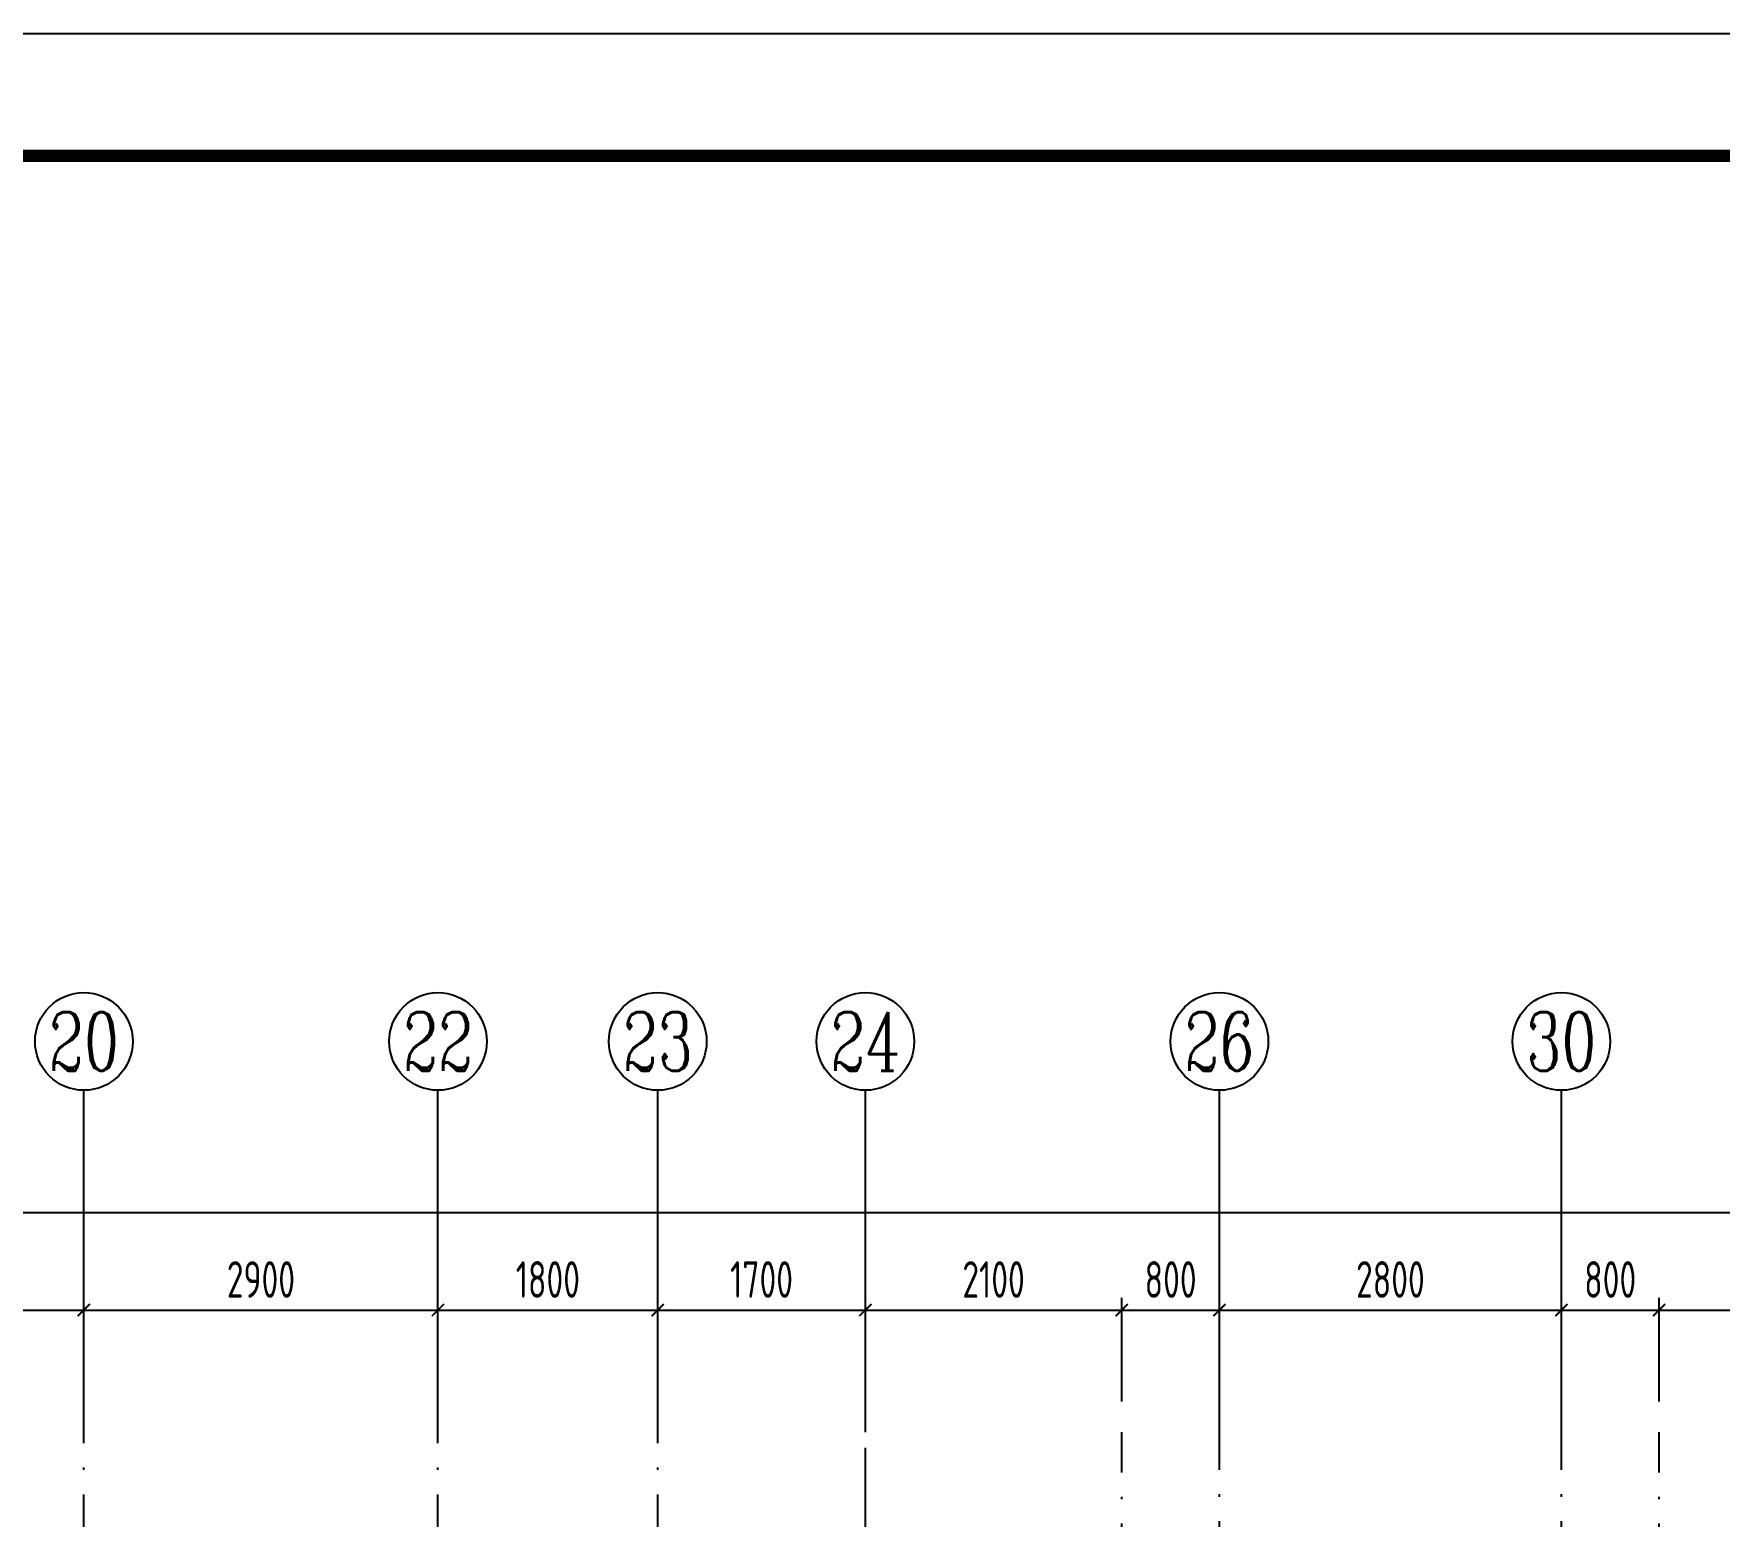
# Model space of a CAD drawing. Extents: x -461650 to 361314, y 245336 to 769729.
# Drawn here: x 15073 to 28878, y 585855 to 598001 of the extents above; entities that cross this region are included whole.
import ezdxf
from ezdxf.enums import TextEntityAlignment as Align

# ---------------------------------------------------------------- set-up
doc = ezdxf.new("R2010")
doc.units = 0
doc.header["$LTSCALE"] = 1000
doc.linetypes.add('DOTE', pattern=[2.42, 2, -0.2, 0.02, -0.2])
doc.layers.get('0').update_dxf_attribs({"linetype": 'CONTINUOUS'})
doc.layers.get('DEFPOINTS').update_dxf_attribs({"linetype": 'CONTINUOUS'})
for name, color, linetype in [('-TK', 7, 'CONTINUOUS'), ('A-AXIS', 1, 'CONTINUOUS'), ('A-DOTE', 10, 'DOTE'), ('AXIS_NUM', 7, 'CONTINUOUS'), ('S-Y一般标注', 3, 'CONTINUOUS')]:
    doc.layers.add(name, color=color, linetype=linetype)
doc.styles.add('TSSD_Axis', font='complex.shx', dxfattribs={"width": 0.7, "bigfont": 'hztxt.shx'})
doc.styles.add('TSSD_DIMENSION', font='Tssdeng.shx', dxfattribs={"width": 0.7, "bigfont": 'tssdchn.shx'})
doc.dimstyles.new('TSSD_100_100', dxfattribs={"dimtxt": 300, "dimasz": 100, "dimexe": 100, "dimexo": 250, "dimgap": 100, "dimtad": 1, "dimdec": 0, "dimzin": 0, "dimdsep": 46, "dimtxsty": 'TSSD_DIMENSION', "dimblk": 'ARCHTICK', "dimcen": 0, "dimdle": 100, "dimclrt": 7, "dimadec": 0, "dimazin": 0, "dimtfac": 1, "dimtdec": 0, "dimtix": 1, "dimtmove": 2, "dimatfit": 3, "dimldrblk": 'ARCHTICK', "dimfxl": 0, "dimtolj": 1, "dimtzin": 0, "dimarcsym": 0})

# ---------------------------------------------------------------- blocks, each defined once
blk = doc.blocks.new('ts_axno')
at = {"color": 0, "linetype": 'ByBlock', "lineweight": -2}
blk.add_circle((0, 0), 0.5, dxfattribs=at)
at = {"color": 0, "linetype": 'ByBlock', "lineweight": -2, "style": 'TSSD_Axis', "width": 0.7}
blk.add_attdef('A', text='', height=0.6, dxfattribs=at).set_placement((0, 0), align=Align.MIDDLE_CENTER)
blk = doc.blocks.new('_ArchTick')
at = {"color": 0, "linetype": 'ByBlock', "const_width": 0.15}
blk.add_lwpolyline([(-0.5, -0.5), (0.5, 0.5)], dxfattribs=at)
blk = doc.blocks.new('*D300')
at = {"layer": 'DEFPOINTS', "color": 0}
for p in [(31400, 19250), (29600, 18250), (31400, 18250)]:
    blk.add_point(p, dxfattribs=at)
at = {"layer": 'S-Y一般标注', "color": 0, "lineweight": -2}
for p, q in [((29600, 18500), (29600, 19350)), ((31400, 18500), (31400, 19350)), ((29500, 19250), (31500, 19250))]:
    blk.add_line(p, q, dxfattribs=at)
at = {"layer": 'S-Y一般标注', "color": 0, "lineweight": -2, "xscale": 100, "yscale": 100, "zscale": 100, "rotation": 180}
blk.add_blockref('_ArchTick', (29600, 19250), dxfattribs=at)
at = {"layer": 'S-Y一般标注', "color": 0, "lineweight": -2, "xscale": 100, "yscale": 100, "zscale": 100}
blk.add_blockref('_ArchTick', (31400, 19250), dxfattribs=at)
at = {"layer": 'S-Y一般标注', "color": 7, "insert": (30500, 19500), "char_height": 300, "attachment_point": 5, "style": 'TSSD_DIMENSION'}
blk.add_mtext('\\A1;1800', dxfattribs=at)
blk = doc.blocks.new('*D301')
at = {"layer": 'DEFPOINTS', "color": 0}
for p in [(34300, 19250), (31400, 18250), (34300, 18250)]:
    blk.add_point(p, dxfattribs=at)
at = {"layer": 'S-Y一般标注', "color": 0, "lineweight": -2}
for p, q in [((31400, 18500), (31400, 19350)), ((34300, 18500), (34300, 19350)), ((31300, 19250), (34400, 19250))]:
    blk.add_line(p, q, dxfattribs=at)
at = {"layer": 'S-Y一般标注', "color": 0, "lineweight": -2, "xscale": 100, "yscale": 100, "zscale": 100, "rotation": 180}
blk.add_blockref('_ArchTick', (31400, 19250), dxfattribs=at)
at = {"layer": 'S-Y一般标注', "color": 0, "lineweight": -2, "xscale": 100, "yscale": 100, "zscale": 100}
blk.add_blockref('_ArchTick', (34300, 19250), dxfattribs=at)
at = {"layer": 'S-Y一般标注', "color": 7, "insert": (32850, 19500), "char_height": 300, "attachment_point": 5, "style": 'TSSD_DIMENSION'}
blk.add_mtext('\\A1;2900', dxfattribs=at)
blk = doc.blocks.new('*D302')
at = {"layer": 'DEFPOINTS', "color": 0}
for p in [(36100, 19250), (34300, 18250), (36100, 18250)]:
    blk.add_point(p, dxfattribs=at)
at = {"layer": 'S-Y一般标注', "color": 0, "lineweight": -2}
for p, q in [((34300, 18500), (34300, 19350)), ((36100, 18500), (36100, 19350)), ((34200, 19250), (36200, 19250))]:
    blk.add_line(p, q, dxfattribs=at)
at = {"layer": 'S-Y一般标注', "color": 0, "lineweight": -2, "xscale": 100, "yscale": 100, "zscale": 100, "rotation": 180}
blk.add_blockref('_ArchTick', (34300, 19250), dxfattribs=at)
at = {"layer": 'S-Y一般标注', "color": 0, "lineweight": -2, "xscale": 100, "yscale": 100, "zscale": 100}
blk.add_blockref('_ArchTick', (36100, 19250), dxfattribs=at)
at = {"layer": 'S-Y一般标注', "color": 7, "insert": (35200, 19500), "char_height": 300, "attachment_point": 5, "style": 'TSSD_DIMENSION'}
blk.add_mtext('\\A1;1800', dxfattribs=at)
blk = doc.blocks.new('*D303')
at = {"layer": 'DEFPOINTS', "color": 0}
for p in [(37800, 19250), (36100, 18250), (37800, 18250)]:
    blk.add_point(p, dxfattribs=at)
at = {"layer": 'S-Y一般标注', "color": 0, "lineweight": -2}
for p, q in [((36100, 18500), (36100, 19350)), ((37800, 18500), (37800, 19350)), ((36000, 19250), (37900, 19250))]:
    blk.add_line(p, q, dxfattribs=at)
at = {"layer": 'S-Y一般标注', "color": 0, "lineweight": -2, "xscale": 100, "yscale": 100, "zscale": 100, "rotation": 180}
blk.add_blockref('_ArchTick', (36100, 19250), dxfattribs=at)
at = {"layer": 'S-Y一般标注', "color": 0, "lineweight": -2, "xscale": 100, "yscale": 100, "zscale": 100}
blk.add_blockref('_ArchTick', (37800, 19250), dxfattribs=at)
at = {"layer": 'S-Y一般标注', "color": 7, "insert": (36950, 19500), "char_height": 300, "attachment_point": 5, "style": 'TSSD_DIMENSION'}
blk.add_mtext('\\A1;1700', dxfattribs=at)
blk = doc.blocks.new('*D304')
at = {"layer": 'DEFPOINTS', "color": 0}
for p in [(40700, 19250), (39900, 18250), (40700, 18250)]:
    blk.add_point(p, dxfattribs=at)
at = {"layer": 'S-Y一般标注', "color": 0, "lineweight": -2}
for p, q in [((39900, 18500), (39900, 19350)), ((40700, 18500), (40700, 19350)), ((39800, 19250), (40800, 19250))]:
    blk.add_line(p, q, dxfattribs=at)
at = {"layer": 'S-Y一般标注', "color": 0, "lineweight": -2, "xscale": 100, "yscale": 100, "zscale": 100, "rotation": 180}
blk.add_blockref('_ArchTick', (39900, 19250), dxfattribs=at)
at = {"layer": 'S-Y一般标注', "color": 0, "lineweight": -2, "xscale": 100, "yscale": 100, "zscale": 100}
blk.add_blockref('_ArchTick', (40700, 19250), dxfattribs=at)
at = {"layer": 'S-Y一般标注', "color": 7, "insert": (40300, 19500), "char_height": 300, "attachment_point": 5, "style": 'TSSD_DIMENSION'}
blk.add_mtext('\\A1;800', dxfattribs=at)
blk = doc.blocks.new('*D305')
at = {"layer": 'DEFPOINTS', "color": 0}
for p in [(43500, 19250), (40700, 18250), (43500, 18250)]:
    blk.add_point(p, dxfattribs=at)
at = {"layer": 'S-Y一般标注', "color": 0, "lineweight": -2}
for p, q in [((40700, 18500), (40700, 19350)), ((43500, 18500), (43500, 19350)), ((40600, 19250), (43600, 19250))]:
    blk.add_line(p, q, dxfattribs=at)
at = {"layer": 'S-Y一般标注', "color": 0, "lineweight": -2, "xscale": 100, "yscale": 100, "zscale": 100, "rotation": 180}
blk.add_blockref('_ArchTick', (40700, 19250), dxfattribs=at)
at = {"layer": 'S-Y一般标注', "color": 0, "lineweight": -2, "xscale": 100, "yscale": 100, "zscale": 100}
blk.add_blockref('_ArchTick', (43500, 19250), dxfattribs=at)
at = {"layer": 'S-Y一般标注', "color": 7, "insert": (42100, 19500), "char_height": 300, "attachment_point": 5, "style": 'TSSD_DIMENSION'}
blk.add_mtext('\\A1;2800', dxfattribs=at)
blk = doc.blocks.new('*D306')
at = {"layer": 'DEFPOINTS', "color": 0}
for p in [(46400, 19250), (44300, 18250), (46400, 18250)]:
    blk.add_point(p, dxfattribs=at)
at = {"layer": 'S-Y一般标注', "color": 0, "lineweight": -2}
for p, q in [((44300, 18500), (44300, 19350)), ((46400, 18500), (46400, 19350)), ((44200, 19250), (46500, 19250))]:
    blk.add_line(p, q, dxfattribs=at)
at = {"layer": 'S-Y一般标注', "color": 0, "lineweight": -2, "xscale": 100, "yscale": 100, "zscale": 100, "rotation": 180}
blk.add_blockref('_ArchTick', (44300, 19250), dxfattribs=at)
at = {"layer": 'S-Y一般标注', "color": 0, "lineweight": -2, "xscale": 100, "yscale": 100, "zscale": 100}
blk.add_blockref('_ArchTick', (46400, 19250), dxfattribs=at)
at = {"layer": 'S-Y一般标注', "color": 7, "insert": (45742, 19500), "char_height": 300, "attachment_point": 5, "style": 'TSSD_DIMENSION'}
blk.add_mtext('\\A1;2100', dxfattribs=at)
blk = doc.blocks.new('*D311')
at = {"layer": 'DEFPOINTS', "color": 0}
for p in [(54600, 20050), (4600, 18250), (54600, 18250)]:
    blk.add_point(p, dxfattribs=at)
at = {"layer": 'S-Y一般标注', "color": 0, "lineweight": -2}
for p, q in [((4500, 20050), (54700, 20050)), ((4600, 18500), (4600, 20150)), ((54600, 18500), (54600, 20150))]:
    blk.add_line(p, q, dxfattribs=at)
at = {"layer": 'S-Y一般标注', "color": 0, "lineweight": -2, "xscale": 100, "yscale": 100, "zscale": 100, "rotation": 180}
blk.add_blockref('_ArchTick', (4600, 20050), dxfattribs=at)
at = {"layer": 'S-Y一般标注', "color": 0, "lineweight": -2, "xscale": 100, "yscale": 100, "zscale": 100}
blk.add_blockref('_ArchTick', (54600, 20050), dxfattribs=at)
at = {"layer": 'S-Y一般标注', "color": 7, "insert": (29600, 20300), "char_height": 300, "attachment_point": 5, "style": 'TSSD_DIMENSION'}
blk.add_mtext('\\A1;50000', dxfattribs=at)
blk = doc.blocks.new('*D324')
at = {"layer": 'DEFPOINTS', "color": 0}
for p in [(39900, 19250), (37800, 18250), (39900, 18250)]:
    blk.add_point(p, dxfattribs=at)
at = {"layer": 'S-Y一般标注', "color": 0, "lineweight": -2}
for p, q in [((37800, 18500), (37800, 19350)), ((39900, 18500), (39900, 19350)), ((37700, 19250), (40000, 19250))]:
    blk.add_line(p, q, dxfattribs=at)
at = {"layer": 'S-Y一般标注', "color": 0, "lineweight": -2, "xscale": 100, "yscale": 100, "zscale": 100, "rotation": 180}
blk.add_blockref('_ArchTick', (37800, 19250), dxfattribs=at)
at = {"layer": 'S-Y一般标注', "color": 0, "lineweight": -2, "xscale": 100, "yscale": 100, "zscale": 100}
blk.add_blockref('_ArchTick', (39900, 19250), dxfattribs=at)
at = {"layer": 'S-Y一般标注', "color": 7, "insert": (38850, 19500), "char_height": 300, "attachment_point": 5, "style": 'TSSD_DIMENSION'}
blk.add_mtext('\\A1;2100', dxfattribs=at)
blk = doc.blocks.new('*D325')
at = {"layer": 'DEFPOINTS', "color": 0}
for p in [(44300, 19250), (43500, 18250), (44300, 18250)]:
    blk.add_point(p, dxfattribs=at)
at = {"layer": 'S-Y一般标注', "color": 0, "lineweight": -2}
for p, q in [((43500, 18500), (43500, 19350)), ((44300, 18500), (44300, 19350)), ((43400, 19250), (44400, 19250))]:
    blk.add_line(p, q, dxfattribs=at)
at = {"layer": 'S-Y一般标注', "color": 0, "lineweight": -2, "xscale": 100, "yscale": 100, "zscale": 100, "rotation": 180}
blk.add_blockref('_ArchTick', (43500, 19250), dxfattribs=at)
at = {"layer": 'S-Y一般标注', "color": 0, "lineweight": -2, "xscale": 100, "yscale": 100, "zscale": 100}
blk.add_blockref('_ArchTick', (44300, 19250), dxfattribs=at)
at = {"layer": 'S-Y一般标注', "color": 7, "insert": (43900, 19500), "char_height": 300, "attachment_point": 5, "style": 'TSSD_DIMENSION'}
blk.add_mtext('\\A1;800', dxfattribs=at)
blk = doc.blocks.new('A1')
blk.add_lwpolyline([(0, 59400), (0, 0), (84100, 0), (84100, 59400)], close=True)
at = {"const_width": 100}
blk.add_lwpolyline([(2500, 58400), (2500, 1000), (83100, 1000), (83100, 58400)], close=True, dxfattribs=at)
blk = doc.blocks.new('20210726.16395156')
at = {"layer": 'A-AXIS'}
for p, q in [((31400, 18249.9), (31400, 21049.9)), ((34300, 18249.9), (34300, 21049.9)), ((36100, 18249.9), (36100, 21049.9)), ((37800, 18249.9), (37800, 21049.9)), ((40700, 18249.9), (40700, 21049.9)), ((43500, 18249.9), (43500, 21049.9))]:
    blk.add_line(p, q, dxfattribs=at)
at = {"layer": 'A-DOTE'}
for p, q in [((31400, 10900), (31400, 18249.9)), ((34300, 10900), (34300, 18249.9)), ((36100, 10900), (36100, 18249.9)), ((37800, 13700), (37800, 18249.9)), ((39900, 15500), (39900, 18249.9)), ((40700, 13100.3), (40700, 18249.9)), ((43500, 13100.3), (43500, 18249.9)), ((44300, 15500), (44300, 18249.9))]:
    blk.add_line(p, q, dxfattribs=at)
at = {"layer": 'A-AXIS'}
ref = blk.add_blockref('ts_axno', (31400, 21449.9), dxfattribs=dict(at, xscale=800, yscale=800, zscale=800))
ref.add_attrib('13', '20', dxfattribs={"layer": 'AXIS_NUM', "height": 480, "style": 'TSSD_Axis', "width": 0.7}).set_placement((31400, 21449.9), align=Align.MIDDLE_CENTER)
ref = blk.add_blockref('ts_axno', (34300, 21449.9), dxfattribs=dict(at, xscale=800, yscale=800, zscale=800))
ref.add_attrib('14', '22', dxfattribs={"layer": 'AXIS_NUM', "height": 480, "style": 'TSSD_Axis', "width": 0.7}).set_placement((34300, 21449.9), align=Align.MIDDLE_CENTER)
ref = blk.add_blockref('ts_axno', (36100, 21449.9), dxfattribs=dict(at, xscale=800, yscale=800, zscale=800))
ref.add_attrib('15', '23', dxfattribs={"layer": 'AXIS_NUM', "height": 480, "style": 'TSSD_Axis', "width": 0.7}).set_placement((36100, 21449.9), align=Align.MIDDLE_CENTER)
ref = blk.add_blockref('ts_axno', (37800, 21449.9), dxfattribs=dict(at, xscale=800, yscale=800, zscale=800))
ref.add_attrib('16', '24', dxfattribs={"layer": 'AXIS_NUM', "height": 480, "style": 'TSSD_Axis', "width": 0.7}).set_placement((37800, 21449.9), align=Align.MIDDLE_CENTER)
ref = blk.add_blockref('ts_axno', (40700, 21449.9), dxfattribs=dict(at, xscale=800, yscale=800, zscale=800))
ref.add_attrib('17', '26', dxfattribs={"layer": 'AXIS_NUM', "height": 480, "style": 'TSSD_Axis', "width": 0.7}).set_placement((40700, 21449.9), align=Align.MIDDLE_CENTER)
ref = blk.add_blockref('ts_axno', (43500, 21449.9), dxfattribs=dict(at, xscale=800, yscale=800, zscale=800))
ref.add_attrib('18', '30', dxfattribs={"layer": 'AXIS_NUM', "height": 480, "style": 'TSSD_Axis', "width": 0.7}).set_placement((43500, 21449.9), align=Align.MIDDLE_CENTER)
at = {"layer": 'S-Y一般标注'}
for base, p1, p2, picture, middle in [((54600, 20049.9), (4600, 18249.9), (54600, 18249.9), '*D311', (29600, 20299.9)), ((31400, 19249.9), (29600, 18249.9), (31400, 18249.9), '*D300', (30500, 19499.9)), ((34300, 19249.9), (31400, 18249.9), (34300, 18249.9), '*D301', (32850, 19499.9)), ((36100, 19249.9), (34300, 18249.9), (36100, 18249.9), '*D302', (35200, 19499.9)), ((37800, 19249.9), (36100, 18249.9), (37800, 18249.9), '*D303', (36950, 19499.9)), ((39900, 19249.9), (37800, 18249.9), (39900, 18249.9), '*D324', (38850, 19499.9)), ((40700, 19249.9), (39900, 18249.9), (40700, 18249.9), '*D304', (40300, 19499.9)), ((43500, 19249.9), (40700, 18249.9), (43500, 18249.9), '*D305', (42100, 19499.9)), ((44300, 19249.9), (43500, 18249.9), (44300, 18249.9), '*D325', (43900, 19499.9))]:
    dim = blk.add_linear_dim(base=base, p1=p1, p2=p2, dimstyle='TSSD_100_100', dxfattribs=at)
    dim.commit()
    dim.dimension.update_dxf_attribs({"geometry": picture, "text_midpoint": middle})
dim = blk.add_linear_dim(base=(46400, 19249.9), p1=(44300, 18249.9), p2=(46400, 18249.9), dimstyle='TSSD_100_100', dxfattribs=at)
dim.commit()
dim.dimension.update_dxf_attribs({"geometry": '*D306', "text_midpoint": (45741.9, 19499.9), "dimtype": 160})

msp = doc.modelspace()

# ---------------------------------------------------------------- block references
at = {"layer": '-TK'}
msp.add_blockref('A1', (-27258.09, 538600.78), dxfattribs=at)
at = {"layer": 'A-DOTE'}
msp.add_blockref('20210726.16395156', (-15915.8, 568295.19), dxfattribs=at)

doc.saveas('drawing.dxf')
